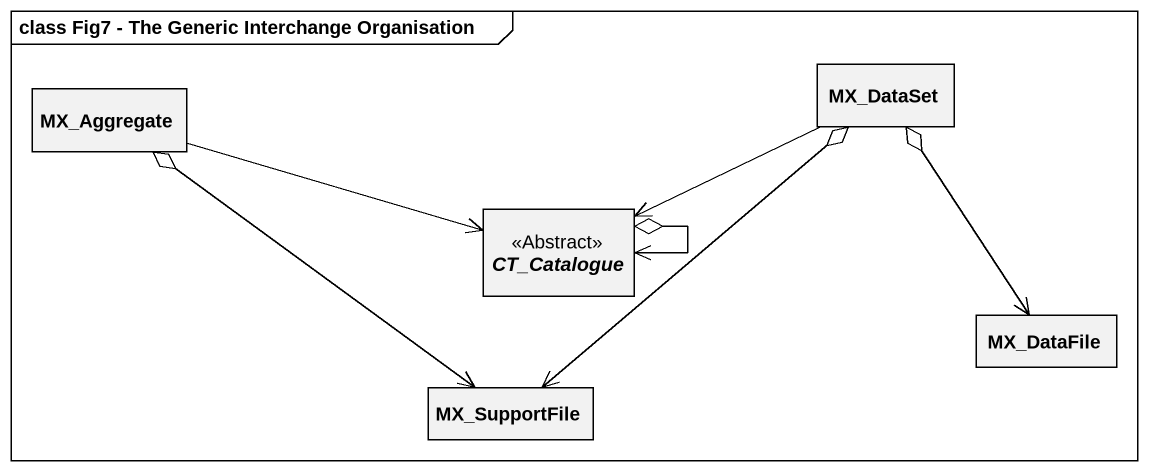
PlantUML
@startuml
mainframe class Fig7 - The Generic Interchange Organisation
hide circle
hide empty members
class MX_DataSet
class MX_Aggregate
abstract class CT_Catalogue <<Abstract>>
class MX_DataFile
class MX_SupportFile
MX_DataSet -left-> CT_Catalogue
MX_DataSet o--> MX_DataFile
MX_DataSet o--> MX_SupportFile
MX_Aggregate -right-> CT_Catalogue
MX_Aggregate o--> MX_SupportFile
CT_Catalogue <--o CT_Catalogue
@enduml
